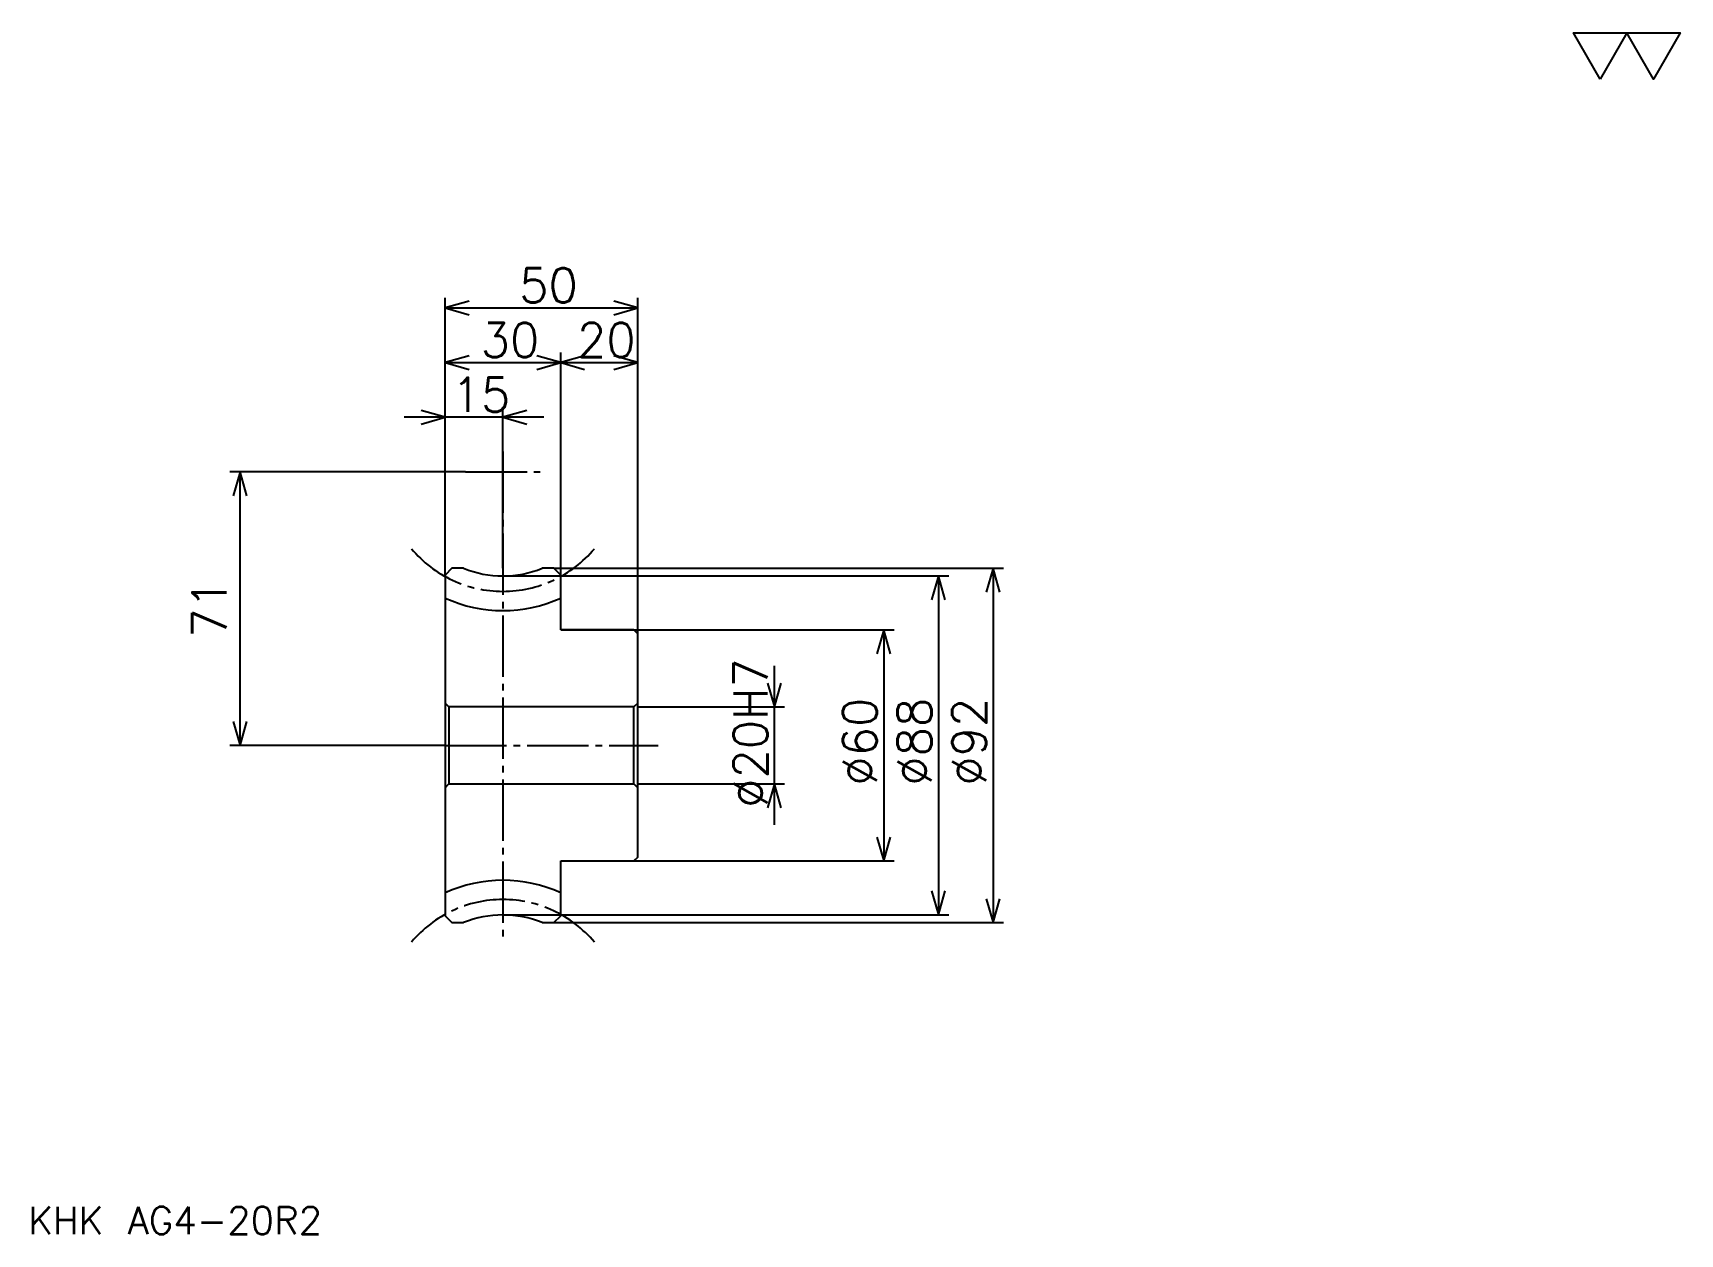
# Model space of a CAD drawing. Extents: x 19 to 447, y 20 to 331.
import ezdxf

# ---------------------------------------------------------------- set-up
doc = ezdxf.new("R2010")
doc.units = 0
doc.linetypes.add('DASHDOT', pattern=[21.290324, 15.967742, -1.774194, 1.774194, -1.774194])
doc.layers.get('0').update_dxf_attribs({"linetype": 'CONTINUOUS'})
doc.layers.add('DASHDOT', color=6, linetype='DASHDOT')
doc.styles.add('KANJI', font='TXT', dxfattribs={"bigfont": 'BIGFONT'})

msp = doc.modelspace()

# ---------------------------------------------------------------- linework, layer by layer
at = {"color": 5}
for p, q in [((125.967735, 192.370972), (125.967735, 262.612915)), ((175.967743, 192.370972), (175.967743, 262.612915)), ((125.967735, 259.951599), (175.967743, 259.951599)), ((155.967743, 192.370972), (155.967743, 248.419373)), ((125.967735, 245.758072), (155.967743, 245.758072)), ((155.967743, 245.758072), (175.967743, 245.758072)), ((151.6129, 231.564514), (115.322571, 231.564514)), ((140.967743, 192.370972), (140.967743, 234.225815)), ((131.290314, 217.370972), (70.080635, 217.370972)), ((72.741928, 146.370972), (72.741928, 217.370972)), ((125.967735, 190.596771), (125.967735, 192.370972)), ((140.967743, 190.370972), (175.967743, 190.370972)), ((154.193542, 192.370972), (175.967743, 192.370972)), ((155.967743, 190.596771), (155.967743, 192.370972)), ((175.967743, 192.370972), (270.887085, 192.370972)), ((175.967743, 175.370972), (175.967743, 192.370972)), ((175.967743, 190.370972), (256.693542, 190.370972)), ((254.032257, 190.370972), (254.032257, 102.370972)), ((268.2258, 192.370972), (268.2258, 100.370972)), ((155.967743, 176.370972), (175.967743, 176.370972)), ((175.967743, 176.370972), (242.5, 176.370972)), ((239.838715, 176.370972), (239.838715, 116.370972)), ((211.451599, 125.725815), (211.451599, 167.016129)), ((175.967743, 156.370972), (214.1129, 156.370972)), ((125.967735, 146.370972), (70.080643, 146.370972)), ((175.967743, 136.370972), (214.1129, 136.370972)), ((155.967743, 116.370972), (175.967743, 116.370972)), ((175.967743, 116.370972), (242.5, 116.370972)), ((140.967743, 102.370972), (175.967743, 102.370972)), ((154.193542, 100.370972), (175.967743, 100.370972)), ((175.967743, 102.370972), (256.693542, 102.370972)), ((175.967743, 100.370972), (270.887085, 100.370972))]:
    msp.add_line(p, q, dxfattribs=at)
at = {"color": 4}
for p, q in [((175.967743, 157.370972), (174.967743, 156.370972)), ((125.967735, 135.370972), (126.967735, 136.370972)), ((175.967743, 135.370972), (174.967743, 136.370972))]:
    msp.add_line(p, q, dxfattribs=at)
at = {"color": 7}
msp.add_lwpolyline([(425.806458, 319.354828), (418.887115, 331.348389), (446.564514, 331.348389), (439.645172, 319.354828), (432.7258, 331.348389), (425.806458, 319.354828)], dxfattribs=at)
at = {"color": 5}
for points in [[(132.177414, 261.7258), (125.967735, 259.951599), (132.177414, 258.177429)], [(169.758057, 258.177429), (175.967743, 259.951599), (169.758057, 261.7258)], [(132.177414, 247.532257), (125.967735, 245.758072), (132.177414, 243.983887)], [(149.758057, 243.983887), (155.967743, 245.758072), (149.758057, 247.532257)], [(162.177414, 247.532257), (155.967743, 245.758072), (162.177414, 243.983887)], [(169.758057, 243.983887), (175.967743, 245.758072), (169.758057, 247.532257)], [(119.758057, 229.790329), (125.967735, 231.564514), (119.758057, 233.338715)], [(147.177414, 233.338715), (140.967743, 231.564514), (147.177414, 229.790329)], [(74.516121, 211.161285), (72.741928, 217.370972), (70.967735, 211.161285)], [(255.806458, 184.161285), (254.032257, 190.370972), (252.258057, 184.161285)], [(270, 186.161285), (268.2258, 192.370972), (266.451599, 186.161285)], [(241.6129, 170.161301), (239.838715, 176.370972), (238.064514, 170.161301)], [(209.677414, 162.580643), (211.451599, 156.370972), (213.2258, 162.580643)], [(70.967735, 152.580643), (72.741928, 146.370972), (74.516121, 152.580643)], [(213.2258, 130.161301), (211.451599, 136.370972), (209.677414, 130.161301)], [(238.064514, 122.58065), (239.838715, 116.370972), (241.6129, 122.58065)], [(252.258057, 108.58065), (254.032257, 102.370972), (255.806458, 108.58065)], [(266.451599, 106.58065), (268.2258, 100.370972), (270, 106.58065)]]:
    msp.add_lwpolyline(points, dxfattribs=at)
at = {"color": 4}
for points in [[(130.769699, 192.370972), (127.741928, 192.370972), (125.967735, 190.596771), (125.967735, 135.370972)], [(155.967743, 176.370972), (155.967743, 190.596771), (154.193542, 192.370972), (151.165771, 192.370972)], [(155.967743, 116.370972), (174.967743, 116.370972), (175.967743, 117.370972), (175.967743, 175.370972), (174.967743, 176.370972), (155.967743, 176.370972)], [(125.967735, 157.370972), (126.967735, 156.370972), (126.967735, 136.370972), (174.967743, 136.370972), (174.967743, 156.370972), (126.967735, 156.370972)], [(125.967735, 135.370972), (125.967735, 102.145164), (127.741928, 100.370972), (130.769699, 100.370972)], [(151.165771, 100.370972), (154.193542, 100.370972), (155.967743, 102.145164), (155.967743, 116.370972)]]:
    msp.add_lwpolyline(points, dxfattribs=at)
for centre, radius, start, end in [((140.967743, 217.370972), 27, 247.80839416, 292.19160389), ((140.967743, 217.370972), 36, 245.37568172, 294.62431828), ((140.967743, 75.370972), 36, 65.37568172, 114.62431828), ((140.967743, 75.370972), 27, 67.80839611, 112.19160584)]:
    msp.add_arc(centre, radius, start, end, dxfattribs=at)
at = {"layer": 'DASHDOT', "color": 7}
for p, q in [((140.967743, 222.693542), (140.967743, 95.048386)), ((131.290314, 217.370972), (150.645157, 217.370972)), ((125.967735, 146.370972), (181.290314, 146.370972))]:
    msp.add_line(p, q, dxfattribs=at)
for centre, start, end in [((140.967743, 217.370972), 219.99999848, 320.00000352), ((140.967743, 75.370972), 39.99999648, 140.00000152)]:
    msp.add_arc(centre, 31, start, end, dxfattribs=at)

# ---------------------------------------------------------------- texts
at = {"color": 7, "style": 'KANJI'}
for s, height, p in [('50', 8.870968, (145.201599, 261.370972)), ('30', 8.870968, (135.201599, 247.177429)), ('20', 8.870968, (160.201599, 247.177429)), ('15', 8.870968, (127.701607, 232.983887)), ('KHK AG4-20R2', 7.096774, (17.741936, 19.516129))]:
    msp.add_text(s, height=height, dxfattribs=at).set_placement(p)
for s, p in [('71', (69.193542, 174.330643)), ('%%c20H7', (209.677414, 130.181458)), ('%%c60', (238.064514, 135.947586)), ('%%c88', (252.258057, 135.947586)), ('%%c92', (266.451599, 135.947586))]:
    msp.add_text(s, height=8.870968, rotation=90, dxfattribs=at).set_placement(p)

doc.saveas('drawing.dxf')
